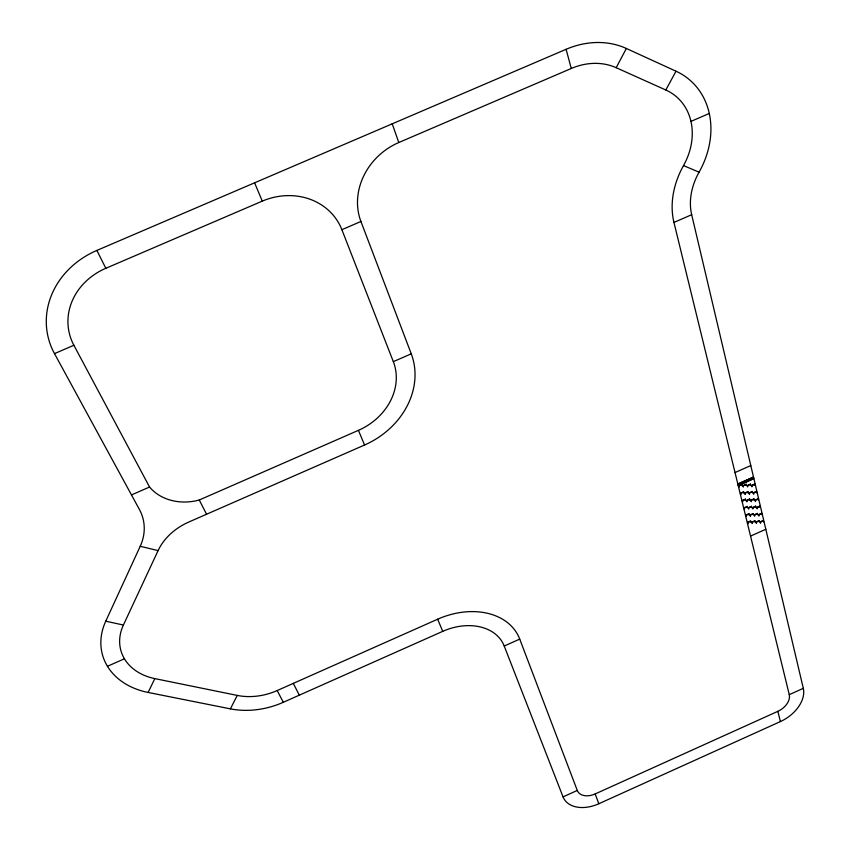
<?xml version="1.0" encoding="UTF-8"?>
<svg xmlns="http://www.w3.org/2000/svg" width="850" height="850" viewBox="0 0 850 850"><rect width="100%" height="100%" fill="white"/><g stroke="black" fill="none" stroke-linecap="round" stroke-linejoin="round"><path stroke-width="1.27" d="M105.751 621.191L140.218 546.284A59.776 48.418 -10.5 0 0 139.379 509.416L54.496 353.621A84.681 75.151 -10.5 0 1 96.879 250.421L566.089 49.3A84.83 71.921 -49.4 0 1 626.344 48.471L676.016 71.209A83.598 69.317 -48.8 0 1 699.072 172.189A60.637 47.791 -47.6 0 0 691.677 214.71L803.303 688.33A31.259 20.814 -32.8 0 1 780.417 721.565L598.814 803.749A31.259 21.176 -27.7 0 1 563.051 796.886L504.22 646.021A51.138 37.751 -25.6 0 0 442.733 631.348L283.316 702.291A72.239 55.197 -18.6 0 1 230.382 708.857L148.123 692.452A74.556 57.715 -15.3 0 1 105.751 621.191L123.399 625.037A55.909 43.276 -15.3 0 0 154.827 678.608L237.256 695.417A54.166 41.384 -18.6 0 0 277.174 690.551L437.644 619.214A68.191 50.341 -25.6 0 1 519.733 639.104L577.278 790.447A15.629 10.593 -27.7 0 0 595.181 793.942L777.835 711.344A15.629 10.413 -32.8 0 0 789.268 694.673L803.303 688.33M123.399 625.037L158.089 550.619A56.897 45.464 -16.7 0 1 188.923 521.974L364.576 445.007A78.551 66.831 -25.7 0 0 411.251 353.823L360.921 221.478A62.602 55.654 -39.4 0 1 398.799 142.524L571.274 68.478A63.612 53.922 -49.4 0 1 616.197 67.703L665.805 89.994A62.688 51.967 -48.7 0 1 683.517 165.569A80.867 63.75 -47.6 0 0 673.954 222.434L789.268 694.673M148.123 692.452L154.827 678.608M230.382 708.857L237.256 695.417M616.197 67.703L626.344 48.471M665.805 89.994L676.016 71.209M563.051 796.886L577.278 790.447M504.22 646.021L519.733 639.104M750.55 536.084L765.818 529.274M735.037 472.558L750.794 465.556M737.821 483.969L753.493 476.999M738.013 484.776L753.684 477.817M738.214 485.584L753.876 478.624M107.451 666.283L124.429 658.793M131.484 494.923L149.558 487.029A47.674 39.865 -15.6 0 0 199.272 500.002L358.424 430.355A58.905 50.107 -25.7 0 0 393.337 361.643L411.251 353.823M673.954 222.434L691.677 214.71M690.944 121.401L709.282 113.464M54.496 353.621L73.876 345.259A63.495 56.344 -10.5 0 1 105.836 268.292L262.278 201.131A62.507 56.44 -25.8 0 1 341.881 229.691L360.921 221.478M140.218 546.284L158.089 550.619M683.517 165.569L699.072 172.189M73.876 345.259L149.558 487.029M277.174 690.551L283.316 702.291M199.272 500.002L206.571 514.239M293.293 683.389L299.328 695.162M96.879 250.421L105.836 268.292M254.596 182.814L262.278 201.131M358.424 430.355L364.576 445.007M437.644 619.214L442.733 631.348M341.881 229.691L393.337 361.643M595.181 793.942L598.814 803.749M392.222 123.824L398.799 142.524M566.089 49.3L571.274 68.478M777.835 711.344L780.417 721.565M738.799 483.533L739.192 485.148M742.719 481.791L743.112 483.416M741.742 482.226L742.135 483.841M740.764 482.662L741.157 484.277M739.776 483.098L740.169 484.712M745.662 480.484L746.045 482.109M744.674 480.919L745.067 482.545M743.697 481.355L744.09 482.981M748.595 479.177L748.988 480.803M747.617 479.612L748.011 481.238M746.64 480.048L747.023 481.674M752.516 477.434L752.898 479.06M751.538 477.87L751.921 479.496M750.561 478.306L750.943 479.931M749.583 478.741L749.966 480.367M750.369 521.39L748.064 522.421L747.947 523.685L747.596 522.283L750.678 520.912L751.018 522.314L750.369 521.39M754.896 520.753L751.825 522.123L752.165 523.526L752.282 522.261L754.588 521.241L755.236 522.155L754.896 520.753M759.114 520.604L756.043 521.974L756.372 523.366L756.5 522.112L758.795 521.082L759.443 522.006L759.114 520.604M763.311 520.444L760.251 521.815L760.58 523.217L760.707 521.953L763.003 520.933L763.64 521.847L763.311 520.444M741.816 484.341L738.682 485.733L739.043 487.188L739.16 485.892L741.508 484.84L742.167 485.796L741.816 484.341M746.119 484.224L742.996 485.616L743.346 487.071L743.463 485.764L745.811 484.723L746.47 485.679L746.119 484.224M750.423 484.096L747.288 485.488L747.639 486.944L747.766 485.637L750.104 484.596L750.763 485.552L750.423 484.096M754.704 483.979L751.581 485.371L751.931 486.816L752.048 485.52L754.396 484.479L755.055 485.435L754.704 483.979M743.612 491.767L740.499 493.149L740.849 494.594L740.966 493.297L743.304 492.256L743.963 493.212L743.612 491.767M747.904 491.64L744.781 493.021L745.131 494.466L745.248 493.17L747.586 492.129L748.255 493.074L747.904 491.64M752.186 491.502L749.062 492.894L749.413 494.339L749.53 493.043L751.867 492.001L752.526 492.947L752.186 491.502M756.457 491.374L753.344 492.766L753.684 494.201L753.812 492.915L756.139 491.874L756.798 492.819L756.457 491.374M745.397 499.131L742.294 500.512L742.645 501.946L742.751 500.661L745.089 499.619L745.747 500.565L745.397 499.131M749.668 498.993L746.566 500.374L746.906 501.808L747.033 500.522L749.36 499.481L750.019 500.427L749.668 498.993M753.929 498.854L750.826 500.246L751.177 501.67L751.294 500.384L753.621 499.354L754.279 500.289L753.929 498.854M758.189 498.727L755.087 500.108L755.427 501.532L755.554 500.246L757.871 499.216L758.529 500.151L758.189 498.727M747.171 506.441L744.069 507.822L744.419 509.246L744.536 507.96L746.863 506.929L747.522 507.864L747.171 506.441M751.421 506.303L748.329 507.684L748.669 509.097L748.797 507.822L751.113 506.791L751.772 507.726L751.421 506.303M755.671 506.154L752.579 507.535L752.919 508.959L753.036 507.684L755.363 506.642L756.011 507.578L755.671 506.154M759.911 506.016L756.819 507.397L757.159 508.81L757.276 507.535L759.602 506.504L760.24 507.439L759.911 506.016M748.935 513.697L745.843 515.079L746.183 516.492L746.311 515.217L748.616 514.186L749.275 515.111L748.935 513.697M753.164 513.549L750.082 514.93L750.423 516.343L750.539 515.068L752.856 514.038L753.504 514.962L753.164 513.549M757.393 513.411L754.311 514.781L754.651 516.194L754.779 514.919L757.084 513.889L757.732 514.813L757.393 513.411M761.621 513.262L758.54 514.633L758.869 516.046L758.997 514.771L761.303 513.74L761.951 514.675L761.621 513.262"/></g></svg>
